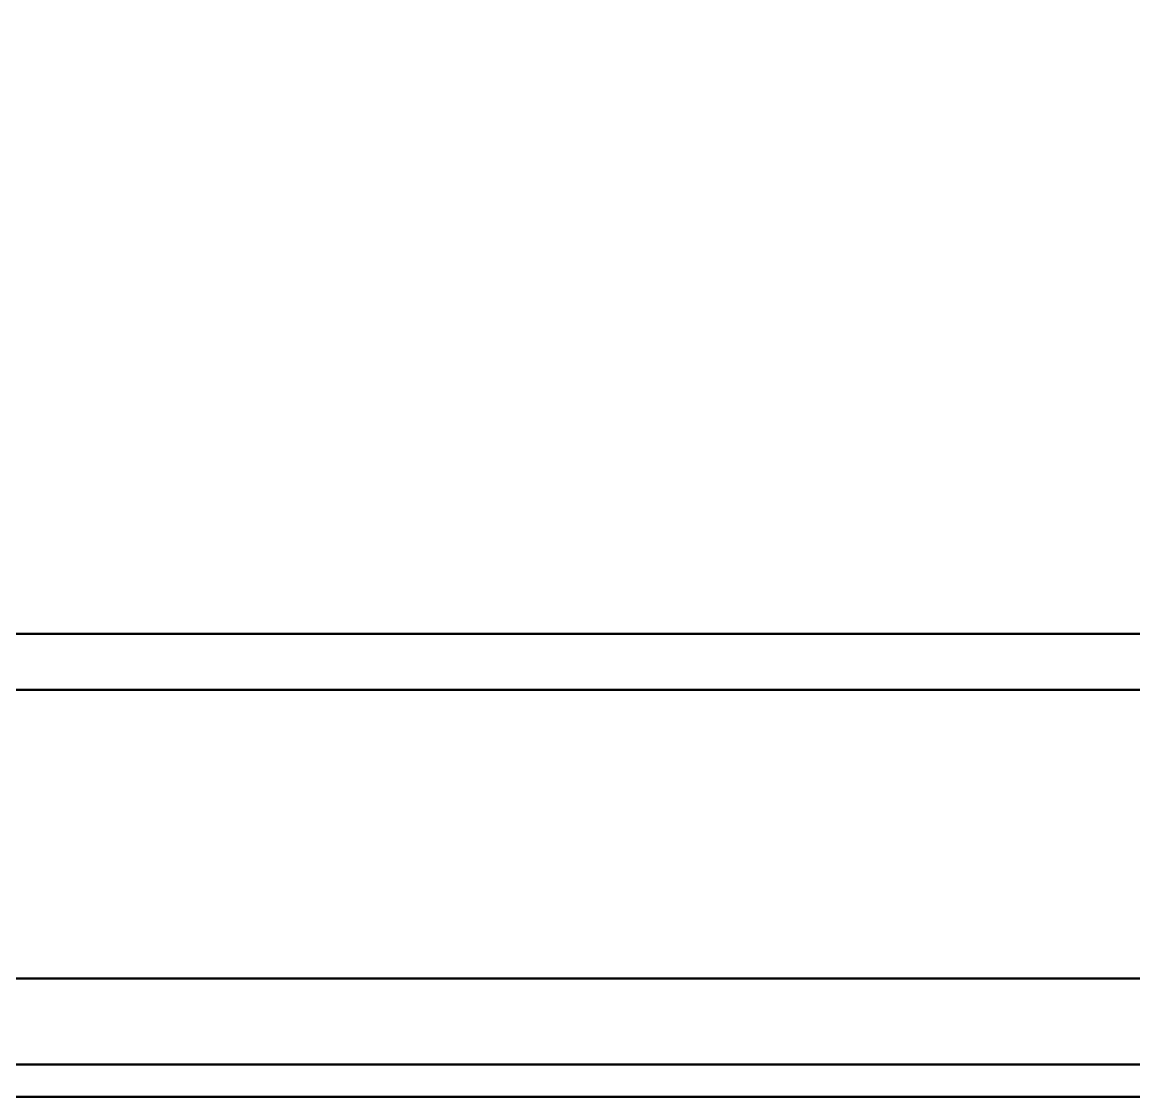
# Model space of a CAD drawing. Header units: inches. Extents: x -13 to 19.5, y -2.9 to 5.1.
# Drawn here: x 11.395 to 13.431, y -1.97 to -0.001 of the extents above; entities that cross this region are included whole.
import ezdxf

# ---------------------------------------------------------------- set-up
doc = ezdxf.new("R2010")
doc.units = ezdxf.units.IN
doc.header["$MEASUREMENT"] = 0
doc.layers.add('A-DOOR', color=31, linetype='Continuous', lineweight=30)

msp = doc.modelspace()

# ---------------------------------------------------------------- meshes
at = {"layer": 'A-DOOR', "lineweight": 40}
mesh = msp.add_polyface(dxfattribs=at)
corners = [(19.5408, -1.2239, 94.2755), (19.5408, 1.2064, 94.2755), (-13.043, 1.2064, 94.2755), (-13.043, -1.2239, 94.2755)]
mesh.append_faces([[corners[k] for k in face] for face in [(3, 0, 1, 2)]])
mesh = msp.add_polyface(dxfattribs=at)
corners = [(17.3428, 0.1081, 92.0775), (17.3428, -1.9695, 92.0775), (-10.845, -1.9695, 92.0775), (-10.845, 0.1081, 92.0775)]
mesh.append_faces([[corners[k] for k in face] for face in [(3, 0, 1, 2)]])
mesh = msp.add_polyface(dxfattribs=at)
corners = [(18.7243, -1.1216), (19.2202, -1.1216), (19.2202, -1.1216, 93.9549), (-12.7224, -1.1216, 93.9549), (-12.7224, -1.1216), (-12.2264, -1.1216), (-12.2264, -1.1216, 93.459), (18.7243, -1.1216, 93.459)]
mesh.append_faces([[corners[k] for k in face] for face in [(6, 7, 2, 3)]], dxfattribs={"vtx1": -1, "vtx3": -1})
mesh.append_faces([[corners[k] for k in face] for face in [(4, 5, 6, 3)]], dxfattribs={"vtx2": -1})
mesh.append_faces([[corners[k] for k in face] for face in [(7, 0, 1, 2)]], dxfattribs={"vtx3": -1})
mesh = msp.add_polyface(dxfattribs=at)
corners = [(19.2202, -1.1216, 93.9549), (19.2202, -1.2239, 93.9549), (-12.7224, -1.2239, 93.9549), (-12.7224, -1.1216, 93.9549)]
mesh.append_faces([[corners[k] for k in face] for face in [(3, 0, 1, 2)]])
mesh = msp.add_polyface(dxfattribs=at)
corners = [(18.7243, -1.9105, 93.459), (18.7243, -1.1216, 93.459), (-12.2264, -1.1216, 93.459), (-12.2264, -1.9105, 93.459)]
mesh.append_faces([[corners[k] for k in face] for face in [(3, 0, 1, 2)]])
mesh = msp.add_polyface(dxfattribs=at)
corners = [(19.2202, -1.2239), (19.5408, -1.2239), (19.5408, -1.2239, 94.2755), (-13.043, -1.2239, 94.2755), (-13.043, -1.2239), (-12.7224, -1.2239), (-12.7224, -1.2239, 93.9549), (19.2202, -1.2239, 93.9549)]
mesh.append_faces([[corners[k] for k in face] for face in [(6, 7, 2, 3)]], dxfattribs={"vtx1": -1, "vtx3": -1})
mesh.append_faces([[corners[k] for k in face] for face in [(4, 5, 6, 3)]], dxfattribs={"vtx2": -1})
mesh.append_faces([[corners[k] for k in face] for face in [(7, 0, 1, 2)]], dxfattribs={"vtx3": -1})
mesh = msp.add_polyface(dxfattribs=at)
corners = [(19.5408, -1.753), (19.2208, -1.753), (19.2208, -1.753, 93.9555), (-12.723, -1.753, 93.9555), (-12.723, -1.753), (-13.043, -1.753), (-13.043, -1.753, 94.2755), (19.5408, -1.753, 94.2755)]
mesh.append_faces([[corners[k] for k in face] for face in [(2, 3, 6, 7)]], dxfattribs={"vtx1": -1, "vtx3": -1})
mesh.append_faces([[corners[k] for k in face] for face in [(0, 1, 2, 7)]], dxfattribs={"vtx2": -1})
mesh.append_faces([[corners[k] for k in face] for face in [(3, 4, 5, 6)]], dxfattribs={"vtx3": -1})
mesh = msp.add_polyface(dxfattribs=at)
corners = [(19.5408, -1.9695, 94.2755), (19.5408, -1.753, 94.2755), (-13.043, -1.753, 94.2755), (-13.043, -1.9695, 94.2755)]
mesh.append_faces([[corners[k] for k in face] for face in [(3, 0, 1, 2)]])
mesh = msp.add_polyface(dxfattribs=at)
corners = [(19.2208, -1.753, 93.9555), (19.2208, -1.9105, 93.9555), (-12.723, -1.9105, 93.9555), (-12.723, -1.753, 93.9555)]
mesh.append_faces([[corners[k] for k in face] for face in [(3, 0, 1, 2)]])
mesh = msp.add_polyface(dxfattribs=at)
corners = [(19.2208, -1.9105), (18.7243, -1.9105), (18.7243, -1.9105, 93.459), (-12.2264, -1.9105, 93.459), (-12.2264, -1.9105), (-12.723, -1.9105), (-12.723, -1.9105, 93.9555), (19.2208, -1.9105, 93.9555)]
mesh.append_faces([[corners[k] for k in face] for face in [(2, 3, 6, 7)]], dxfattribs={"vtx1": -1, "vtx3": -1})
mesh.append_faces([[corners[k] for k in face] for face in [(0, 1, 2, 7)]], dxfattribs={"vtx2": -1})
mesh.append_faces([[corners[k] for k in face] for face in [(3, 4, 5, 6)]], dxfattribs={"vtx3": -1})
mesh = msp.add_polyface(dxfattribs=at)
corners = [(17.3428, -1.9695), (19.5408, -1.9695), (19.5408, -1.9695, 94.2755), (-13.043, -1.9695, 94.2755), (-13.043, -1.9695), (-10.845, -1.9695), (-10.845, -1.9695, 92.0775), (17.3428, -1.9695, 92.0775)]
mesh.append_faces([[corners[k] for k in face] for face in [(6, 7, 2, 3)]], dxfattribs={"vtx1": -1, "vtx3": -1})
mesh.append_faces([[corners[k] for k in face] for face in [(4, 5, 6, 3)]], dxfattribs={"vtx2": -1})
mesh.append_faces([[corners[k] for k in face] for face in [(7, 0, 1, 2)]], dxfattribs={"vtx3": -1})

doc.saveas('drawing.dxf')
